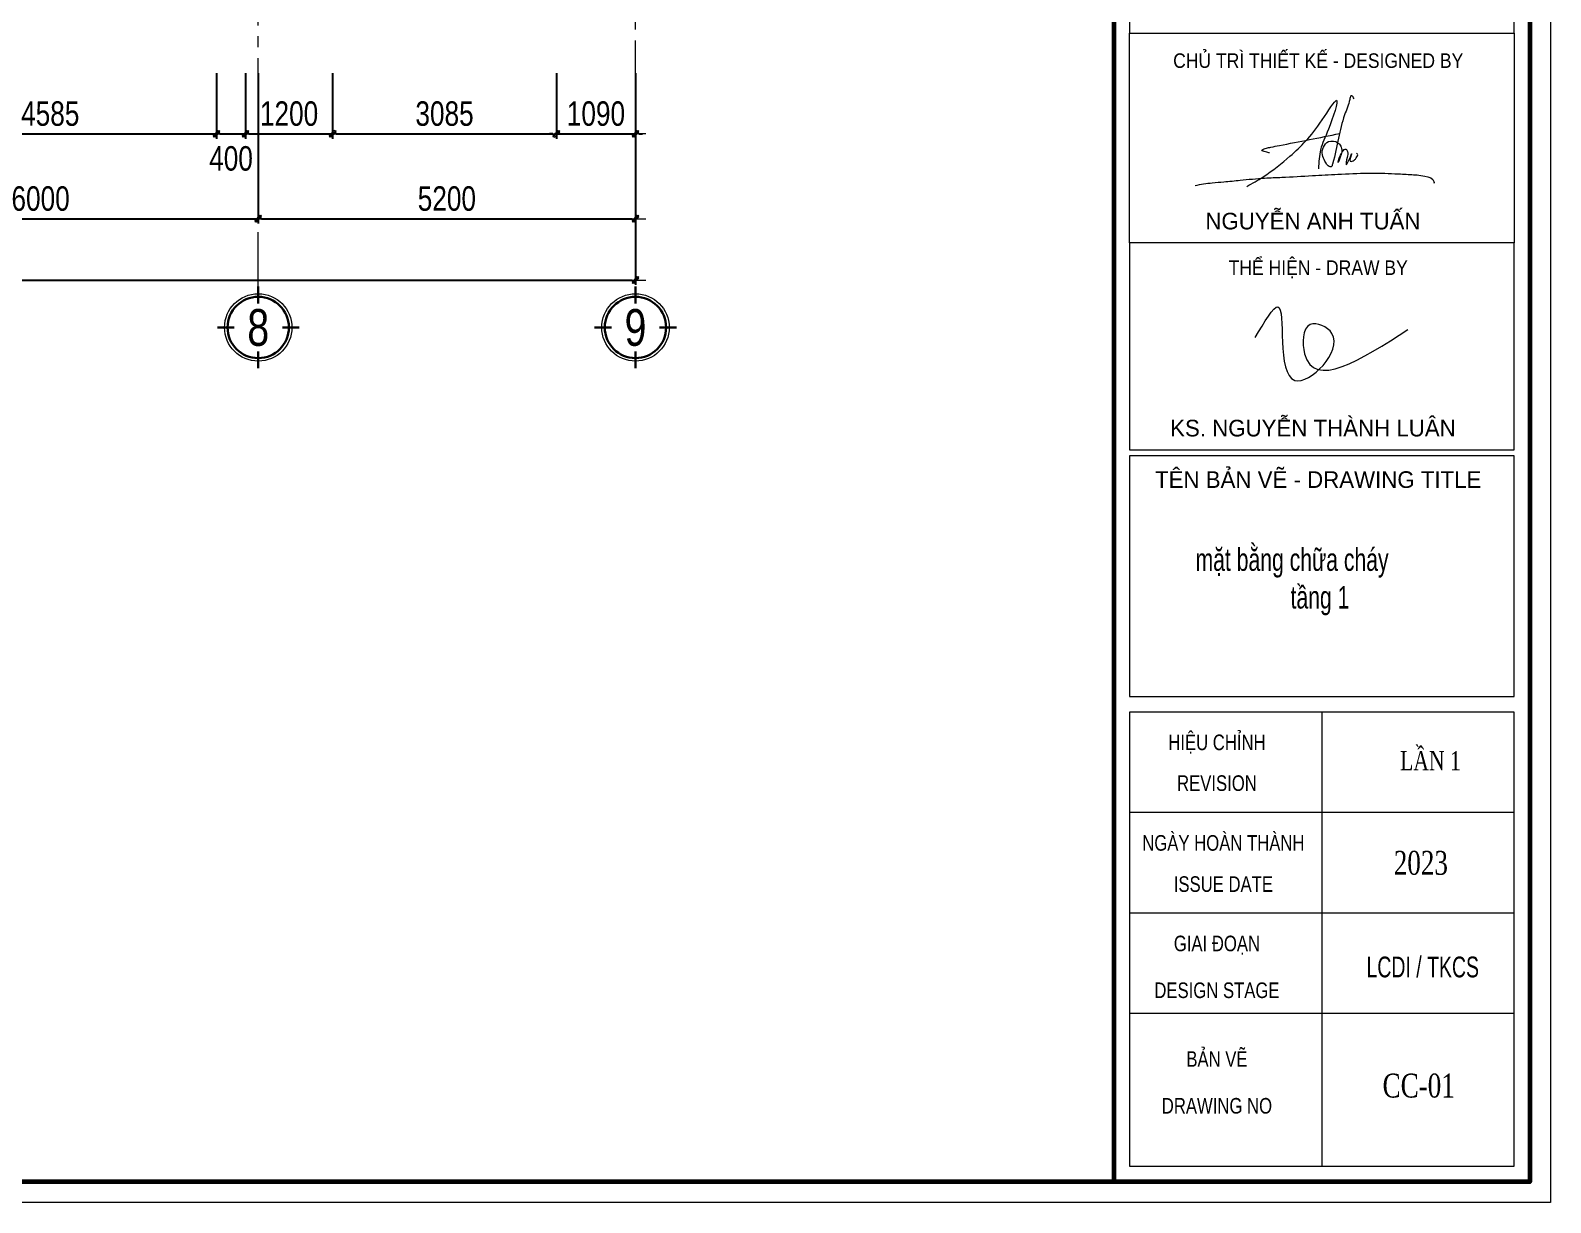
# Model space of a CAD drawing. Header units: millimetres. Extents: x 1109421 to 1726579, y -247837 to 144927.
# Drawn here: x 1579812 to 1600766, y -148405 to -132245 of the extents above; entities that cross this region are included whole.
import ezdxf
from ezdxf.enums import TextEntityAlignment as Align

# ---------------------------------------------------------------- set-up
doc = ezdxf.new("R2010")
doc.units = ezdxf.units.MM
doc.header["$LTSCALE"] = 600
doc.header["$MEASUREMENT"] = 0
doc.linetypes.add('CENTER', pattern=[2, 1.25, -0.25, 0.25, -0.25])
doc.layers.get('0').update_dxf_attribs({"lineweight": 0})
doc.layers.get('Defpoints').update_dxf_attribs({"lineweight": 0})
for name, color, linetype, lineweight in [('dim', 144, 'Continuous', 13), ('Form', 7, 'Continuous', 9), ('Khungten_LCDI', 7, 'Continuous', 25), ('LC ISO', 153, 'Continuous', 13), ('LC Text1', 3, 'Continuous', 20), ('text', 1, 'Continuous', 20), ('truc', 76, 'CENTER', 9)]:
    doc.layers.add(name, color=color, linetype=linetype, lineweight=lineweight)
doc.styles.add('EG 1', font='VHAVANB.TTF')
doc.styles.add('HOATBIF', font='hoatbif.shx', dxfattribs={"width": 0.8})
doc.styles.add('Khungten', font='VHAVAN.TTF', dxfattribs={"width": 0.9, "height": 5000})
doc.styles.add('Tahoma', font='tahoma.ttf')
doc.styles.add('text', font='hoatbif.shx', dxfattribs={"width": 0.7})
doc.styles.add('Title', font='VHBLACK.TTF')
doc.styles.add('VnAvantH', font='VHAVANB.TTF', dxfattribs={"width": 0.6})
doc.styles.add('VnTimeH', font='VHTIME.TTF')
doc.dimstyles.new('1-135', dxfattribs={"dimscale": 135, "dimtxt": 2.5, "dimasz": 0.35, "dimexe": 0.5, "dimexo": 0, "dimgap": 0.8, "dimtad": 1, "dimdec": 0, "dimzin": 0, "dimdsep": 46, "dimtxsty": 'HOATBIF', "dimblk1": 'DOT', "dimblk2": 'DOT', "dimsah": 1, "dimcen": -1, "dimdle": 1, "dimclrd": 256, "dimclre": 256, "dimclrt": 4, "dimadec": 3, "dimazin": 2, "dimtfac": 0.333333, "dimtdec": 0, "dimtix": 1, "dimtmove": 2, "dimatfit": 3, "dimldrblk": 'DOT', "dimfxl": 1, "dimtvp": 0.833333, "dimtolj": 1, "dimtzin": 0, "dimarcsym": 0})

# ---------------------------------------------------------------- blocks, each defined once
blk = doc.blocks.new('A$Cb3b0a436')
blk.add_spline([(398.58, 83.19), (400.76, 86.14), (402.39, 79.07), (405.96, 83.58), (403.87, 84.43), (403.32, 81.64), (413.27, 83.97)], degree=3)
at = {"layer": 'Defpoints', "color": 0, "lineweight": 0}
blk.add_lwpolyline([(6.98, 0), (6.98, 297), (426.98, 297), (426.98, 0)], close=True, dxfattribs=at)
at = {"layer": 'Form', "color": 7, "end_tangent": (0, 0, 1)}
for points in [[(397.78, 97.72, 0), (399.35, 98.65, 0), (401.92, 100.63, 0), (405.02, 104.13, 0), (406.4, 106.01, 0), (405.62, 103.22, 0), (404.87, 101.25, 0), (404.66, 99.43, 0)], [(408.08, 106.15, 0), (407.87, 106.44, 0), (407.79, 106.42, 0), (407.71, 106.26, 0), (407.67, 106.08, 0), (407.18, 104.61, 0), (406.02, 99.87, 0), (405.87, 99.61, 0), (405.69, 99.63, 0), (405.51, 99.79, 0), (405.28, 100.16, 0), (405.04, 100.76, 0), (405.14, 101.51, 0), (405.63, 102.03, 0), (406.54, 101.92, 0), (406.81, 101.59, 0), (406.92, 101.18, 0), (406.78, 100.64, 0), (406.57, 100.02, 0), (406.97, 101.08, 0), (407.31, 101.31, 0), (407.45, 101.08, 0), (407.42, 100.5, 0), (407.33, 99.81, 0), (407.87, 100.87, 0), (407.72, 100.14, 0), (408.11, 100.26, 0), (408.3, 100.47, 0), (408.41, 100.68, 0), (408.43, 100.82, 0), (408.31, 100.91, 0)], [(399.96, 100.94, 0), (399.58, 101.04, 0), (399.22, 101.2, 0), (399.44, 101.33, 0), (399.65, 101.4, 0), (400.09, 101.5, 0), (400.91, 101.66, 0), (406.69, 102.81, 0)], [(392.8, 97.8, 0), (393.62, 97.98, 0), (394.44, 98.07, 0), (395.57, 98.17, 0), (397.13, 98.32, 0), (399.48, 98.53, 0), (401.14, 98.6, 0), (404.08, 98.76, 0), (406.53, 98.89, 0), (409.43, 99, 0), (412.01, 98.95, 0), (413.46, 98.87, 0), (414.89, 98.72, 0), (415.77, 98.19, 0), (415.77, 98, 0)]]:
    blk.add_spline(points, degree=3, dxfattribs=at)
at = {"layer": 'Khungten_LCDI', "color": 5, "lineweight": 60}
blk.add_line((384.98, 295), (384.98, 2), dxfattribs=at)
at = {"layer": 'Khungten_LCDI', "color": 5, "lineweight": 25}
blk.add_line((424.98, 2), (424.98, 295), dxfattribs=at)
at = {"layer": 'Khungten_LCDI', "color": 9, "lineweight": 15}
for p, q in [((404.98, 47.17), (404.98, 3.5)), ((423.48, 37.5), (386.48, 37.5)), ((423.48, 27.83), (386.48, 27.83)), ((423.48, 18.17), (386.48, 18.17))]:
    blk.add_line(p, q, dxfattribs=at)
at = {"layer": 'Khungten_LCDI', "color": 5, "lineweight": 60}
blk.add_lwpolyline([(18.98, 2), (18.98, 295), (424.98, 295), (424.98, 2)], close=True, dxfattribs=at)
at = {"layer": 'Khungten_LCDI', "color": 9, "lineweight": 15}
for points in [[(386.48, 112.45), (423.48, 112.45), (423.48, 162.24), (386.48, 162.24)], [(386.48, 112.45), (423.48, 112.45), (423.48, 92.31), (386.48, 92.31)], [(386.48, 72.4), (423.48, 72.4), (423.48, 92.31), (386.48, 92.31)], [(386.48, 48.67), (423.48, 48.67), (423.48, 71.83), (386.48, 71.83)], [(386.48, 3.5), (423.48, 3.5), (423.48, 47.17), (386.48, 47.17)]]:
    blk.add_lwpolyline(points, close=True, dxfattribs=at)
at = {"color": 7}
for s, height, style, width, p in [('CHñ TR× THIÕT KÕ - DESIGNED BY', 1.4, 'Khungten', 0.9, (404.64, 109.12)), ('thÓ hiÖn - draw by', 1.4, 'Khungten', 0.9, (404.64, 89.21)), ('hiÖu chØnh', 1.5, 'Khungten', 0.8, (394.9, 43.51)), ('revision', 1.5, 'Khungten', 0.8, (394.9, 39.59)), ('ngµy hoµn thµnh', 1.5, 'Khungten', 0.8, (395.52, 33.84)), ('issue date', 1.5, 'Khungten', 0.8, (395.52, 29.88)), ('giai ®o¹n', 1.5, 'Khungten', 0.8, (394.9, 24.17)), ('lcdi / tkcs', 2, 'Title', 0.7, (414.69, 21.66)), ('design stage', 1.5, 'Khungten', 0.8, (394.9, 19.67)), ('b¶n vÏ', 1.5, 'Khungten', 0.8, (394.9, 13.06)), ('drawing nO', 1.5, 'Khungten', 0.8, (394.9, 8.56))]:
    blk.add_text(s, height=height, dxfattribs=dict(at, style=style, width=width)).set_placement(p, align=Align.CENTER)
for s, style, p in [('nguyÔn anh tuÊn', 'VnAvantH', (404.13, 93.59)), ('ks. NGUYÔN thµnh lu©n', 'VnAvantH', (404.13, 73.68)), ('tªn b¶n vÏ - drawing title', 'Khungten', (404.64, 68.73))]:
    blk.add_text(s, height=1.6, dxfattribs=dict(at, style=style)).set_placement(p, align=Align.CENTER)
at = {"color": 7, "style": 'Khungten', "width": 0.8}
for tag, p in [('REVISION', (413.97, 41.04)), ('NGAYHT', (414.44, 32.41))]:
    blk.add_attdef(tag, text='', height=2, dxfattribs=at).set_placement(p, align=Align.CENTER)
at = {"layer": 'LC Text1', "style": 'Title', "width": 1.485915}
for tag, p, p2 in [('TENBANVE1', (388.11, 59.64), (422.38, 59.64)), ('TENBANVE2', (388.11, 52.88), (422.38, 52.88))]:
    blk.add_attdef(tag, text='', height=2.5, dxfattribs=at).set_placement(p, p2, align=Align.FIT)
at = {"layer": 'LC Text1', "style": 'Title', "width": 0.7}
blk.add_attdef('SOBANVE', text='', height=2.5, dxfattribs=at).set_placement((414.6, 9.54), align=Align.CENTER)
blk = doc.blocks.new('KyHieu TrucDinhVi')
at = {"color": 7, "lineweight": 30}
for p, q in [((0, 2.36), (0, 4)), ((-2.36, 0), (-4, 0)), ((2.36, 0), (4, 0)), ((0, -2.36), (0, -4))]:
    blk.add_line(p, q, dxfattribs=at)
blk.add_circle((0, 0), 3.3)
blk.add_circle((0, 0), 3, dxfattribs=at)
at = {"ltscale": 20, "style": 'Tahoma'}
blk.add_attdef('AA', text='', height=3, dxfattribs=at).set_placement((0, 0), align=Align.MIDDLE_CENTER)
blk = doc.blocks.new('DOT')
at = {"layer": 'dim'}
for p, q in [((-3, 0), (3, 0)), ((-1, -1), (1, 1))]:
    blk.add_line(p, q, dxfattribs=at)
blk.add_lwpolyline([(0.5, 1), (-1, -0.5), (-0.5, -1), (1, 0.5)], close=True, dxfattribs=at)
blk = doc.blocks.new('*D1566')
at = {"layer": 'Defpoints', "color": 0, "transparency": 16777216}
for p in [(1576952, -132835), (1582952, -132835), (1582952, -134841)]:
    blk.add_point(p, dxfattribs=at)
at = {"layer": 'dim', "lineweight": -2, "transparency": 16777216}
for p, q in [((1576952, -132835), (1576952, -134909)), ((1582952, -132835), (1582952, -134909)), ((1576999, -134841), (1582905, -134841))]:
    blk.add_line(p, q, dxfattribs=at)
at = {"layer": 'dim', "lineweight": -2, "transparency": 16777216, "xscale": 47.25, "yscale": 47.25, "zscale": 47.25, "rotation": 180}
blk.add_blockref('DOT', (1576952, -134841), dxfattribs=at)
at = {"layer": 'dim', "lineweight": -2, "transparency": 16777216, "xscale": 47.25, "yscale": 47.25, "zscale": 47.25}
blk.add_blockref('DOT', (1582952, -134841), dxfattribs=at)
at = {"layer": 'dim', "color": 4, "transparency": 16777216, "insert": (1579952, -134565), "char_height": 337.5, "attachment_point": 5, "style": 'HOATBIF'}
blk.add_mtext('\\A1;6000', dxfattribs=at)
blk = doc.blocks.new('_Dot')
at = {"color": 0, "linetype": 'ByBlock', "lineweight": -2}
blk.add_line((-0.5, 0), (-1, 0), dxfattribs=at)
at = {"color": 0, "linetype": 'ByBlock', "const_width": 0.5}
blk.add_lwpolyline([(-0.25, 0, 1), (0.25, 0, 1)], format="xyb", close=True, dxfattribs=at)
blk = doc.blocks.new('*D1567')
at = {"layer": 'Defpoints', "color": 0, "transparency": 16777216}
for p in [(1582952, -132835), (1588152, -132835), (1588152, -134841)]:
    blk.add_point(p, dxfattribs=at)
at = {"layer": 'dim', "lineweight": -2, "transparency": 16777216}
for p, q in [((1582952, -132835), (1582952, -134909)), ((1588152, -132835), (1588152, -134909)), ((1582999, -134841), (1588105, -134841))]:
    blk.add_line(p, q, dxfattribs=at)
at = {"layer": 'dim', "lineweight": -2, "transparency": 16777216, "xscale": 47.25, "yscale": 47.25, "zscale": 47.25, "rotation": 180}
blk.add_blockref('DOT', (1582952, -134841), dxfattribs=at)
at = {"layer": 'dim', "lineweight": -2, "transparency": 16777216, "xscale": 47.25, "yscale": 47.25, "zscale": 47.25}
blk.add_blockref('DOT', (1588152, -134841), dxfattribs=at)
at = {"layer": 'dim', "color": 4, "transparency": 16777216, "insert": (1585552, -134565), "char_height": 337.5, "attachment_point": 5, "style": 'HOATBIF'}
blk.add_mtext('\\A1;5200', dxfattribs=at)
blk = doc.blocks.new('*D1592')
at = {"layer": 'Defpoints', "color": 0, "transparency": 16777216}
for p in [(1577792, -132835), (1582377, -132835), (1582377, -133671)]:
    blk.add_point(p, dxfattribs=at)
at = {"layer": 'dim', "lineweight": -2, "transparency": 16777216}
for p, q in [((1577792, -132835), (1577792, -133738)), ((1582377, -132835), (1582377, -133738)), ((1577839, -133671), (1582330, -133671))]:
    blk.add_line(p, q, dxfattribs=at)
at = {"layer": 'dim', "lineweight": -2, "transparency": 16777216, "xscale": 47.25, "yscale": 47.25, "zscale": 47.25, "rotation": 180}
blk.add_blockref('DOT', (1577792, -133671), dxfattribs=at)
at = {"layer": 'dim', "lineweight": -2, "transparency": 16777216, "xscale": 47.25, "yscale": 47.25, "zscale": 47.25}
blk.add_blockref('DOT', (1582377, -133671), dxfattribs=at)
at = {"layer": 'dim', "color": 4, "transparency": 16777216, "insert": (1580085, -133394), "char_height": 337.5, "attachment_point": 5, "style": 'HOATBIF'}
blk.add_mtext('\\A1;4585', dxfattribs=at)
blk = doc.blocks.new('*D1593')
at = {"layer": 'Defpoints', "color": 0, "transparency": 16777216}
for p in [(1582377, -132835), (1582777, -132835), (1582777, -133671)]:
    blk.add_point(p, dxfattribs=at)
at = {"layer": 'dim', "lineweight": -2, "transparency": 16777216}
for p, q in [((1582377, -132835), (1582377, -133738)), ((1582777, -132835), (1582777, -133738)), ((1582424, -133671), (1582730, -133671))]:
    blk.add_line(p, q, dxfattribs=at)
at = {"layer": 'dim', "lineweight": -2, "transparency": 16777216, "xscale": 47.25, "yscale": 47.25, "zscale": 47.25, "rotation": 180}
blk.add_blockref('DOT', (1582377, -133671), dxfattribs=at)
at = {"layer": 'dim', "lineweight": -2, "transparency": 16777216, "xscale": 47.25, "yscale": 47.25, "zscale": 47.25}
blk.add_blockref('DOT', (1582777, -133671), dxfattribs=at)
at = {"layer": 'dim', "color": 4, "transparency": 16777216, "insert": (1582577, -134012), "char_height": 337.5, "attachment_point": 5, "style": 'HOATBIF'}
blk.add_mtext('\\A1;400', dxfattribs=at)
blk = doc.blocks.new('*D1594')
at = {"layer": 'Defpoints', "color": 0, "transparency": 16777216}
for p in [(1582777, -132835), (1583977, -132835), (1583977, -133671)]:
    blk.add_point(p, dxfattribs=at)
at = {"layer": 'dim', "lineweight": -2, "transparency": 16777216}
for p, q in [((1582777, -132835), (1582777, -133738)), ((1583977, -132835), (1583977, -133738)), ((1582824, -133671), (1583930, -133671))]:
    blk.add_line(p, q, dxfattribs=at)
at = {"layer": 'dim', "lineweight": -2, "transparency": 16777216, "xscale": 47.25, "yscale": 47.25, "zscale": 47.25, "rotation": 180}
blk.add_blockref('DOT', (1582777, -133671), dxfattribs=at)
at = {"layer": 'dim', "lineweight": -2, "transparency": 16777216, "xscale": 47.25, "yscale": 47.25, "zscale": 47.25}
blk.add_blockref('DOT', (1583977, -133671), dxfattribs=at)
at = {"layer": 'dim', "color": 4, "transparency": 16777216, "insert": (1583377, -133394), "char_height": 337.5, "attachment_point": 5, "style": 'HOATBIF'}
blk.add_mtext('\\A1;1200', dxfattribs=at)
blk = doc.blocks.new('*D1595')
at = {"layer": 'Defpoints', "color": 0, "transparency": 16777216}
for p in [(1583977, -132835), (1587062, -132835), (1587062, -133671)]:
    blk.add_point(p, dxfattribs=at)
at = {"layer": 'dim', "lineweight": -2, "transparency": 16777216}
for p, q in [((1583977, -132835), (1583977, -133738)), ((1587062, -132835), (1587062, -133738)), ((1584024, -133671), (1587015, -133671))]:
    blk.add_line(p, q, dxfattribs=at)
at = {"layer": 'dim', "lineweight": -2, "transparency": 16777216, "xscale": 47.25, "yscale": 47.25, "zscale": 47.25, "rotation": 180}
blk.add_blockref('DOT', (1583977, -133671), dxfattribs=at)
at = {"layer": 'dim', "lineweight": -2, "transparency": 16777216, "xscale": 47.25, "yscale": 47.25, "zscale": 47.25}
blk.add_blockref('DOT', (1587062, -133671), dxfattribs=at)
at = {"layer": 'dim', "color": 4, "transparency": 16777216, "insert": (1585520, -133394), "char_height": 337.5, "attachment_point": 5, "style": 'HOATBIF'}
blk.add_mtext('\\A1;3085', dxfattribs=at)
blk = doc.blocks.new('*D1596')
at = {"layer": 'Defpoints', "color": 0, "transparency": 16777216}
for p in [(1587062, -132835), (1588152, -132835), (1588152, -133671)]:
    blk.add_point(p, dxfattribs=at)
at = {"layer": 'dim', "lineweight": -2, "transparency": 16777216}
for p, q in [((1587062, -132835), (1587062, -133738)), ((1588152, -132835), (1588152, -133738)), ((1587015, -133671), (1586968, -133671)), ((1587062, -133671), (1588152, -133671)), ((1588199, -133671), (1588247, -133671))]:
    blk.add_line(p, q, dxfattribs=at)
at = {"layer": 'dim', "lineweight": -2, "transparency": 16777216, "xscale": 47.25, "yscale": 47.25, "zscale": 47.25}
blk.add_blockref('DOT', (1587062, -133671), dxfattribs=at)
at = {"layer": 'dim', "lineweight": -2, "transparency": 16777216, "xscale": 47.25, "yscale": 47.25, "zscale": 47.25, "rotation": 180}
blk.add_blockref('DOT', (1588152, -133671), dxfattribs=at)
at = {"layer": 'dim', "color": 4, "transparency": 16777216, "insert": (1587607, -133394), "char_height": 337.5, "attachment_point": 5, "style": 'HOATBIF'}
blk.add_mtext('\\A1;1090', dxfattribs=at)
blk = doc.blocks.new('*D1597')
at = {"layer": 'Defpoints', "color": 0, "transparency": 16777216}
for p in [(1546352, -132835), (1588152, -132835), (1588152, -135686)]:
    blk.add_point(p, dxfattribs=at)
at = {"layer": 'dim', "lineweight": -2, "transparency": 16777216}
for p, q in [((1546352, -132835), (1546352, -135753)), ((1588152, -132835), (1588152, -135753)), ((1546399, -135686), (1588105, -135686))]:
    blk.add_line(p, q, dxfattribs=at)
at = {"layer": 'dim', "lineweight": -2, "transparency": 16777216, "xscale": 47.25, "yscale": 47.25, "zscale": 47.25, "rotation": 180}
blk.add_blockref('DOT', (1546352, -135686), dxfattribs=at)
at = {"layer": 'dim', "lineweight": -2, "transparency": 16777216, "xscale": 47.25, "yscale": 47.25, "zscale": 47.25}
blk.add_blockref('DOT', (1588152, -135686), dxfattribs=at)
at = {"layer": 'dim', "color": 4, "transparency": 16777216, "insert": (1568327, -135409), "char_height": 337.5, "attachment_point": 5, "style": 'HOATBIF'}
blk.add_mtext('\\A1;41800', dxfattribs=at)

msp = doc.modelspace()

# ---------------------------------------------------------------- linework, layer by layer
at = {"layer": 'truc'}
for p, q in [((1582952.1, -135776.6), (1582952.1, -115590.8)), ((1588152.1, -135533.1), (1588152.1, -115590.8))]:
    msp.add_line(p, q, dxfattribs=at)

# ---------------------------------------------------------------- block references
at = {"xscale": 143.35021493995, "yscale": 143.35021493995, "zscale": 143.35021493995}
msp.add_blockref('A$Cb3b0a436', (1539557.8, -148404.6), dxfattribs=at)
at = {"layer": 'LC ISO'}
ref = msp.add_blockref('KyHieu TrucDinhVi', (1582952.1, -136340), dxfattribs=dict(at, xscale=140.8352653944289, yscale=140.8352653944289, zscale=140.8352653944289))
ref.add_attrib('AA', '8', dxfattribs={"layer": '0', "ltscale": 20, "height": 507, "style": 'EG 1', "width": 0.8}).set_placement((1582952.1, -136340), align=Align.MIDDLE_CENTER)
ref = msp.add_blockref('KyHieu TrucDinhVi', (1588152.1, -136340), dxfattribs=dict(at, xscale=140.8352653944289, yscale=140.8352653944289, zscale=140.8352653944289))
ref.add_attrib('AA', '9', dxfattribs={"layer": '0', "ltscale": 20, "height": 507, "style": 'EG 1', "width": 0.8}).set_placement((1588152.1, -136340), align=Align.MIDDLE_CENTER)

# ---------------------------------------------------------------- texts
at = {"insert": (1587877.5, -139383.7), "char_height": 311.742, "attachment_point": 1, "style": 'text'}
msp.add_mtext_dynamic_manual_height_columns('\\pi7994.44295;mÆt b»ng ch÷a ch¸y \\P\\pi9303.75973;tÇng 1', width=19729.791, gutter_width=1558.7, heights=[0], dxfattribs=at)
at = {"layer": 'text', "style": 'VnTimeH', "width": 0.75}
for s, height, p in [('lÇn 1', 263.64, (1598691, -142444)), ('2023', 329.55, (1598604.7, -143885)), ('cc-01', 329.55, (1598450, -146956.1))]:
    msp.add_text(s, height=height, dxfattribs=at).set_placement(p)

# ---------------------------------------------------------------- dimensions: what is measured, and where the dimension line sits
at = {"layer": 'dim'}
for base, p1, p2, picture, middle in [((1588152.1, -135685.8), (1546352.1, -132834.6), (1588152.1, -132834.6), '*D1597', (1568326.9, -135409.1)), ((1582777.1, -133670.8), (1582377.1, -132834.6), (1582777.1, -132834.6), '*D1593', (1582577.1, -134011.9))]:
    dim = msp.add_linear_dim(base=base, p1=p1, p2=p2, dimstyle='1-135', dxfattribs=at)
    dim.commit()
    dim.dimension.update_dxf_attribs({"geometry": picture, "text_midpoint": middle, "dimtype": 160})
for base, p1, p2, picture, middle in [((1582952.1, -134841.3), (1576952.1, -132834.6), (1582952.1, -132834.6), '*D1566', (1579952.1, -134564.6)), ((1582377.1, -133670.8), (1577792.1, -132834.6), (1582377.1, -132834.6), '*D1592', (1580084.6, -133394)), ((1583977.1, -133670.8), (1582777.1, -132834.6), (1583977.1, -132834.6), '*D1594', (1583377.1, -133394)), ((1588152.1, -134841.3), (1582952.1, -132834.6), (1588152.1, -132834.6), '*D1567', (1585552.1, -134564.6)), ((1587062.1, -133670.8), (1583977.1, -132834.6), (1587062.1, -132834.6), '*D1595', (1585519.6, -133394)), ((1588152.1, -133670.8), (1587062.1, -132834.6), (1588152.1, -132834.6), '*D1596', (1587607.1, -133394))]:
    dim = msp.add_linear_dim(base=base, p1=p1, p2=p2, dimstyle='1-135', dxfattribs=at)
    dim.commit()
    dim.dimension.update_dxf_attribs({"geometry": picture, "text_midpoint": middle})

doc.saveas('drawing.dxf')
